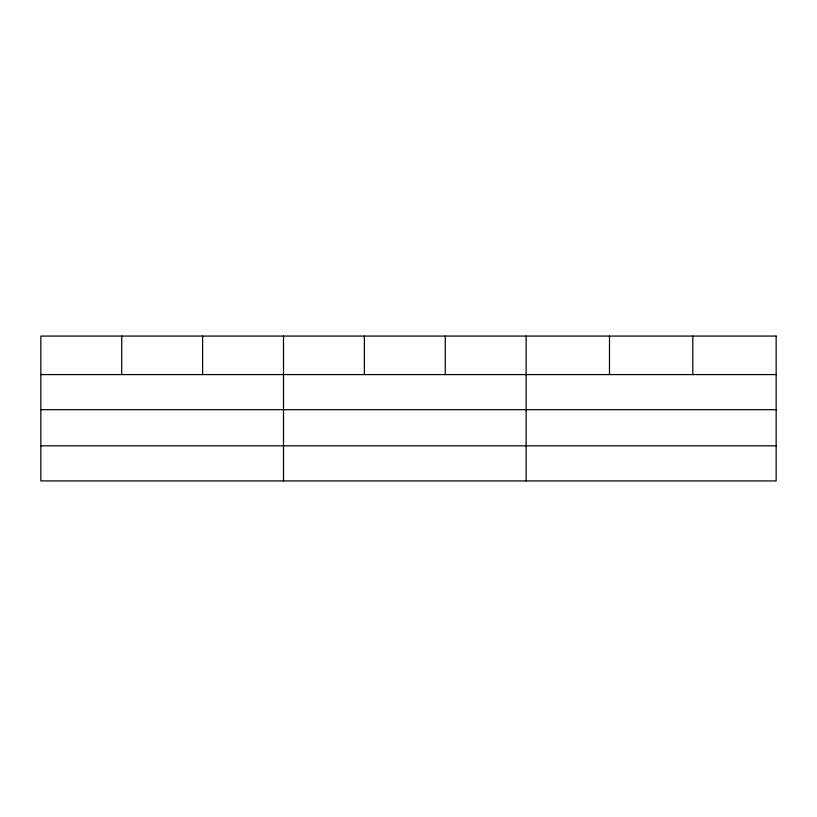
<?xml version="1.0" encoding="UTF-8"?>
<svg xmlns="http://www.w3.org/2000/svg" width="817" height="817" viewBox="0 0 817 817"><rect width="100%" height="100%" fill="white"/><g stroke="black" fill="none" stroke-linecap="round" stroke-linejoin="round"><path stroke-width="1.23" d="M40.85 374.584L776.15 374.584M40.85 409.674L776.15 409.674M40.85 445.827L776.15 445.827M692.816 336.073L692.816 374.584M609.482 336.073L609.482 374.584M526.148 336.073L526.148 480.927M445.265 336.073L445.265 374.584M364.382 336.073L364.382 374.584M283.499 336.073L283.499 480.927M202.616 336.073L202.616 374.584M121.733 336.073L121.733 374.584M776.15 336.073L40.85 336.073L40.85 480.927L776.15 480.927L776.15 336.073"/></g></svg>
